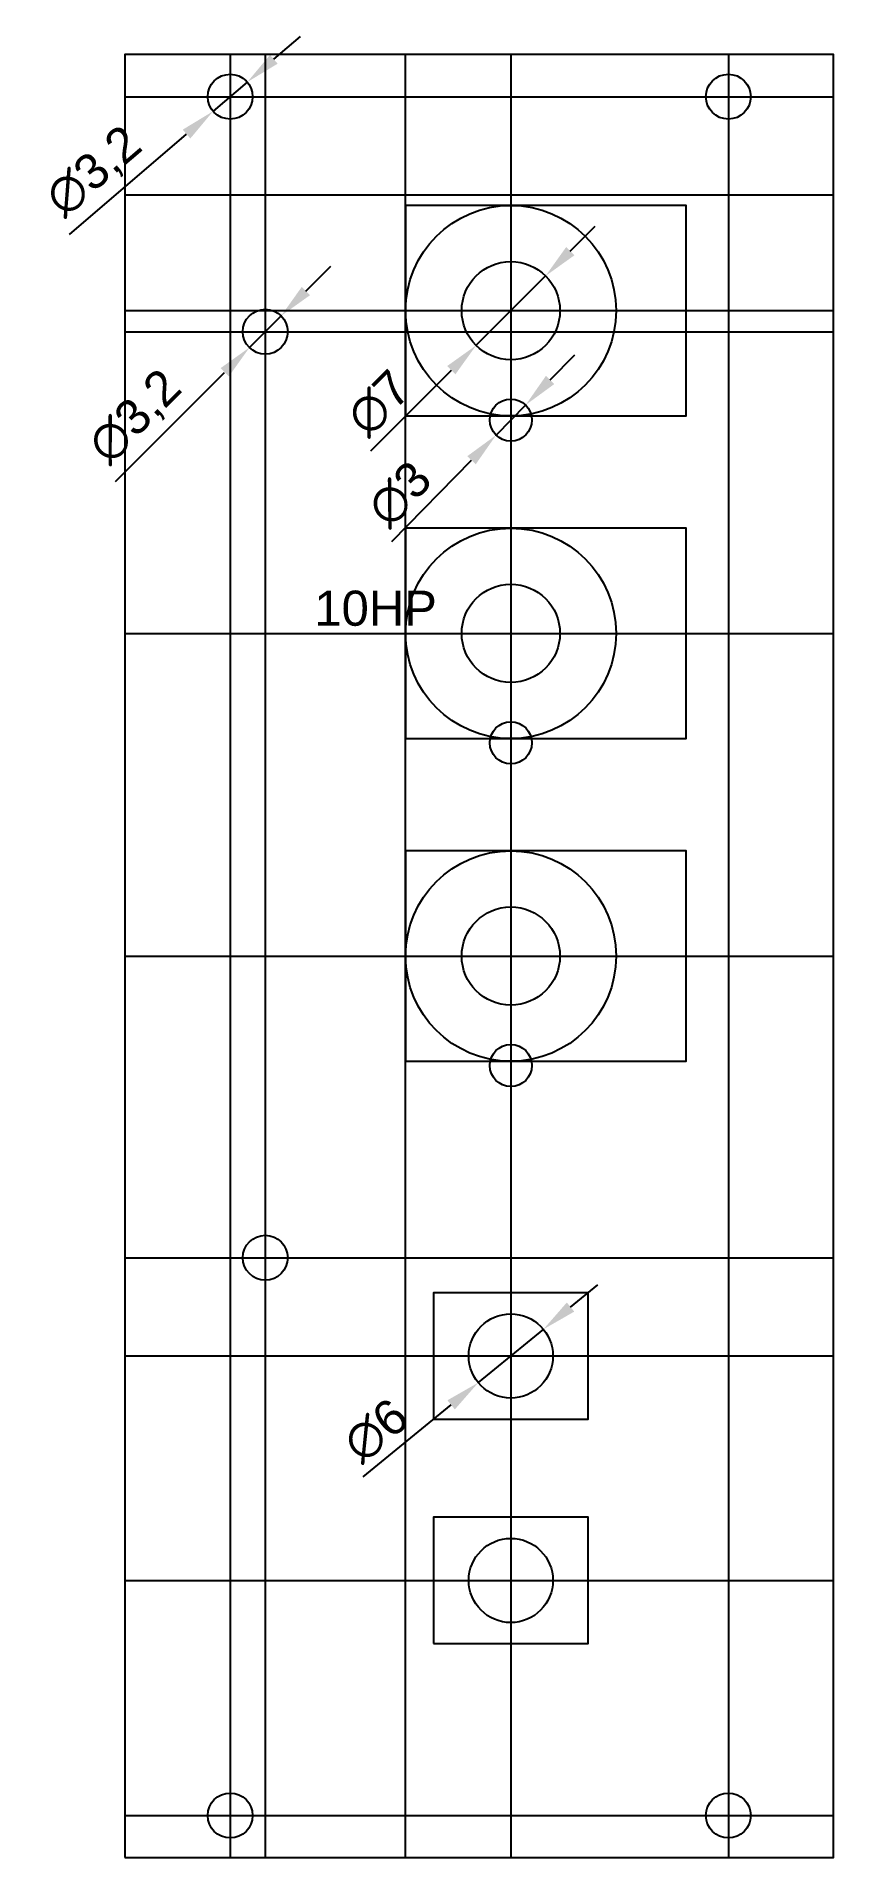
# Model space of a CAD drawing. Header units: millimetres. Extents: x -6 to 50, y 0 to 130.
import ezdxf

# ---------------------------------------------------------------- set-up
doc = ezdxf.new("R2010")
doc.units = ezdxf.units.MM
doc.layers.get('0').update_dxf_attribs({"color": 254})
for name, color, linetype in [('01 gaikei', 7, 'Continuous'), ('02 hole', 253, 'Continuous'), ('03 parts', 3, 'Continuous'), ('05 hojo', 4, 'Continuous'), ('10 temp', 2, 'Continuous')]:
    doc.layers.add(name, color=color, linetype=linetype)
doc.styles.get("Standard").update_dxf_attribs({"font": 'arial.ttf'})
doc.dimstyles.new('ISO-25', dxfattribs={"dimtxt": 2.5, "dimasz": 2.5, "dimexe": 1.25, "dimexo": 0.625, "dimtad": 1, "dimtxsty": 'Standard', "dimcen": 2.5, "dimadec": 0, "dimazin": 0, "dimtfac": 1, "dimtmove": 0, "dimatfit": 3, "dimfxl": 1, "dimarcsym": 0})

# ---------------------------------------------------------------- blocks, each defined once
blk = doc.blocks.new('*U1')
at = {"layer": '03 parts'}
blk.add_lwpolyline([(-10, -7.5), (10, -7.5), (10, 7.5), (-10, 7.5)], close=True, dxfattribs=at)
for radius in [7.5, 3.5]:
    blk.add_circle((-2.5, 0), radius, dxfattribs=at)
blk = doc.blocks.new('*U2')
at = {"layer": '05 hojo', "color": 0, "linetype": 'ByBlock', "lineweight": -2, "transparency": 16777216}
for p in [(0, 0), (0, -23), (0, -46)]:
    blk.add_blockref('*U1', p, dxfattribs=at)
blk = doc.blocks.new('*U3')
at = {"layer": '03 parts'}
blk.add_lwpolyline([(-5.5, -4.5), (5.5, -4.5), (5.5, 4.5), (-5.5, 4.5)], close=True, dxfattribs=at)
blk.add_circle((0, 0), 3, dxfattribs=at)
blk = doc.blocks.new('*U4')
at = {"layer": '03 parts', "color": 0, "linetype": 'ByBlock', "lineweight": -2, "transparency": 16777216}
for p in [(0, 16), (0, 0)]:
    blk.add_blockref('*U3', p, dxfattribs=at)
blk = doc.blocks.new('*D5')
at = {"layer": '02 hole', "color": 0, "lineweight": -2, "transparency": 16777216}
for p, q in [((30.3, 105.31), (32.05, 107.09)), ((28.55, 103.52), (26.45, 101.38)), ((19.03, 93.8), (24.7, 99.59))]:
    blk.add_line(p, q, dxfattribs=at)
at = {"layer": '02 hole', "color": 0, "transparency": 16777216}
for points in [[(30, 105.6), (30.6, 105.02), (28.55, 103.52)], [(24.4, 99.88), (25, 99.3), (26.45, 101.38)]]:
    blk.add_solid(points, dxfattribs=at)
at = {"layer": 'Defpoints', "color": 0, "transparency": 16777216}
for p in [(28.55, 103.52), (26.45, 101.38)]:
    blk.add_point(p, dxfattribs=at)
at = {"layer": '02 hole', "color": 0, "transparency": 16777216, "insert": (19.58, 97.18), "char_height": 2.5, "attachment_point": 5, "rotation": 45.5847}
blk.add_mtext('∅3', dxfattribs=at)
blk = doc.blocks.new('*D6')
at = {"layer": '02 hole', "color": 0, "lineweight": -2, "transparency": 16777216}
for p, q in [((12.9, 111.65), (14.67, 113.42)), ((11.13, 109.88), (8.87, 107.62)), ((-0.67, 98.08), (7.1, 105.85))]:
    blk.add_line(p, q, dxfattribs=at)
at = {"layer": '02 hole', "color": 0, "transparency": 16777216}
for points in [[(12.6, 111.94), (13.19, 111.35), (11.13, 109.88)], [(6.81, 106.15), (7.4, 105.56), (8.87, 107.62)]]:
    blk.add_solid(points, dxfattribs=at)
at = {"layer": 'Defpoints', "color": 0, "transparency": 16777216}
for p in [(11.13, 109.88), (8.87, 107.62)]:
    blk.add_point(p, dxfattribs=at)
at = {"layer": '02 hole', "color": 0, "transparency": 16777216, "insert": (0.8, 102.61), "char_height": 2.5, "attachment_point": 5, "rotation": 45}
blk.add_mtext('∅3,2', dxfattribs=at)
blk = doc.blocks.new('*D7')
at = {"layer": '02 hole', "color": 0, "lineweight": -2, "transparency": 16777216}
for p, q in [((10.61, 128.17), (12.51, 129.79)), ((8.72, 126.54), (6.28, 124.46)), ((-3.96, 115.68), (4.39, 122.83))]:
    blk.add_line(p, q, dxfattribs=at)
at = {"layer": '02 hole', "color": 0, "transparency": 16777216}
for points in [[(10.34, 128.48), (10.88, 127.85), (8.72, 126.54)], [(4.12, 123.15), (4.66, 122.52), (6.28, 124.46)]]:
    blk.add_solid(points, dxfattribs=at)
at = {"layer": 'Defpoints', "color": 0, "transparency": 16777216}
for p in [(8.72, 126.54), (6.28, 124.46)]:
    blk.add_point(p, dxfattribs=at)
at = {"layer": '02 hole', "color": 0, "transparency": 16777216, "insert": (-2.15, 120.09), "char_height": 2.5, "attachment_point": 5, "rotation": 40.5859}
blk.add_mtext('∅3,2', dxfattribs=at)
blk = doc.blocks.new('*D8')
at = {"layer": '02 hole', "color": 0, "lineweight": -2, "transparency": 16777216}
for p, q in [((31.74, 114.49), (33.51, 116.26)), ((29.97, 112.72), (25.03, 107.78)), ((17.52, 100.27), (23.26, 106.01))]:
    blk.add_line(p, q, dxfattribs=at)
at = {"layer": '02 hole', "color": 0, "transparency": 16777216}
for points in [[(31.45, 114.79), (32.04, 114.2), (29.97, 112.72)], [(22.96, 106.3), (23.55, 105.71), (25.03, 107.78)]]:
    blk.add_solid(points, dxfattribs=at)
at = {"layer": 'Defpoints', "color": 0, "transparency": 16777216}
for p in [(29.97, 112.72), (25.03, 107.78)]:
    blk.add_point(p, dxfattribs=at)
at = {"layer": '02 hole', "color": 0, "transparency": 16777216, "insert": (18.11, 103.65), "char_height": 2.5, "attachment_point": 5, "rotation": 45}
blk.add_mtext('∅7', dxfattribs=at)
blk = doc.blocks.new('*D9')
at = {"layer": '02 hole', "color": 0, "lineweight": -2, "transparency": 16777216}
for p, q in [((31.76, 39.23), (33.69, 40.82)), ((29.82, 37.65), (25.18, 33.85)), ((16.97, 27.13), (23.24, 32.27))]:
    blk.add_line(p, q, dxfattribs=at)
at = {"layer": '02 hole', "color": 0, "transparency": 16777216}
for points in [[(31.49, 39.56), (32.02, 38.91), (29.82, 37.65)], [(22.98, 32.59), (23.51, 31.94), (25.18, 33.85)]]:
    blk.add_solid(points, dxfattribs=at)
at = {"layer": 'Defpoints', "color": 0, "transparency": 16777216}
for p in [(29.82, 37.65), (25.18, 33.85)]:
    blk.add_point(p, dxfattribs=at)
at = {"layer": '02 hole', "color": 0, "transparency": 16777216, "insert": (17.89, 30.43), "char_height": 2.5, "attachment_point": 5, "rotation": 39.2894}
blk.add_mtext('∅6', dxfattribs=at)

msp = doc.modelspace()

# ---------------------------------------------------------------- linework, layer by layer
at = {"layer": '01 gaikei'}
msp.add_lwpolyline([(0, 0), (50.5, 0), (50.5, 128.5), (0, 128.5)], close=True, dxfattribs=at)
at = {"layer": '02 hole'}
for centre, radius in [((7.5, 125.5), 1.6), ((43, 125.5), 1.6), ((10, 108.75), 1.6), ((27.5, 102.45), 1.5), ((27.5, 79.45), 1.5), ((27.5, 56.45), 1.5), ((10, 42.75), 1.6), ((7.5, 3), 1.6), ((43, 3), 1.6)]:
    msp.add_circle(centre, radius, dxfattribs=at)
at = {"layer": '05 hojo'}
for p, q in [((7.5, 128.5), (7.5, 0)), ((10, 128.5), (10, 0)), ((27.5, 128.5), (27.5, 0)), ((43, 128.5), (43, 0)), ((0, 125.5), (50.5, 125.5)), ((0, 110.25), (50.5, 110.25)), ((0, 108.75), (50.5, 108.75)), ((0, 87.25), (50.5, 87.25)), ((0, 64.25), (50.5, 64.25)), ((0, 42.75), (50.5, 42.75)), ((0, 35.75), (50.5, 35.75)), ((0, 19.75), (50.5, 19.75)), ((0, 19.75), (50.5, 19.75)), ((0, 3), (50.5, 3))]:
    msp.add_line(p, q, dxfattribs=at)
at = {"layer": '10 temp'}
for p, q in [((20, 0), (20, 128.5)), ((0, 118.5), (50.5, 118.5))]:
    msp.add_line(p, q, dxfattribs=at)

# ---------------------------------------------------------------- block references
at = {"layer": '03 parts'}
msp.add_blockref('*U4', (27.5, 19.75), dxfattribs=at)
at = {"layer": '05 hojo'}
msp.add_blockref('*U2', (30, 110.25), dxfattribs=at)

# ---------------------------------------------------------------- texts
at = {"insert": (13.496, 90.293), "char_height": 2.5, "attachment_point": 1}
msp.add_mtext_dynamic_manual_height_columns('10HP', width=13.4932, gutter_width=12.5, heights=[0], dxfattribs=at)

# ---------------------------------------------------------------- dimensions: what is measured, and where the dimension line sits
at = {"layer": '02 hole'}
for p1, p2, picture, middle in [((8.715, 126.541), (6.285, 124.459), '*D7', (-2.149, 120.089)), ((29.975, 112.725), (25.025, 107.775), '*D8', (18.113, 103.651)), ((11.131, 109.881), (8.869, 107.619), '*D6', (0.796, 102.613)), ((28.55, 103.521), (26.45, 101.379), '*D5', (19.58, 97.184)), ((29.822, 37.65), (25.178, 33.85), '*D9', (17.89, 30.435))]:
    dim = msp.add_diameter_dim_2p(p1=p1, p2=p2, dimstyle='ISO-25', dxfattribs=at)
    dim.commit()
    dim.dimension.update_dxf_attribs({"geometry": picture, "text_midpoint": middle})

doc.saveas('drawing.dxf')
